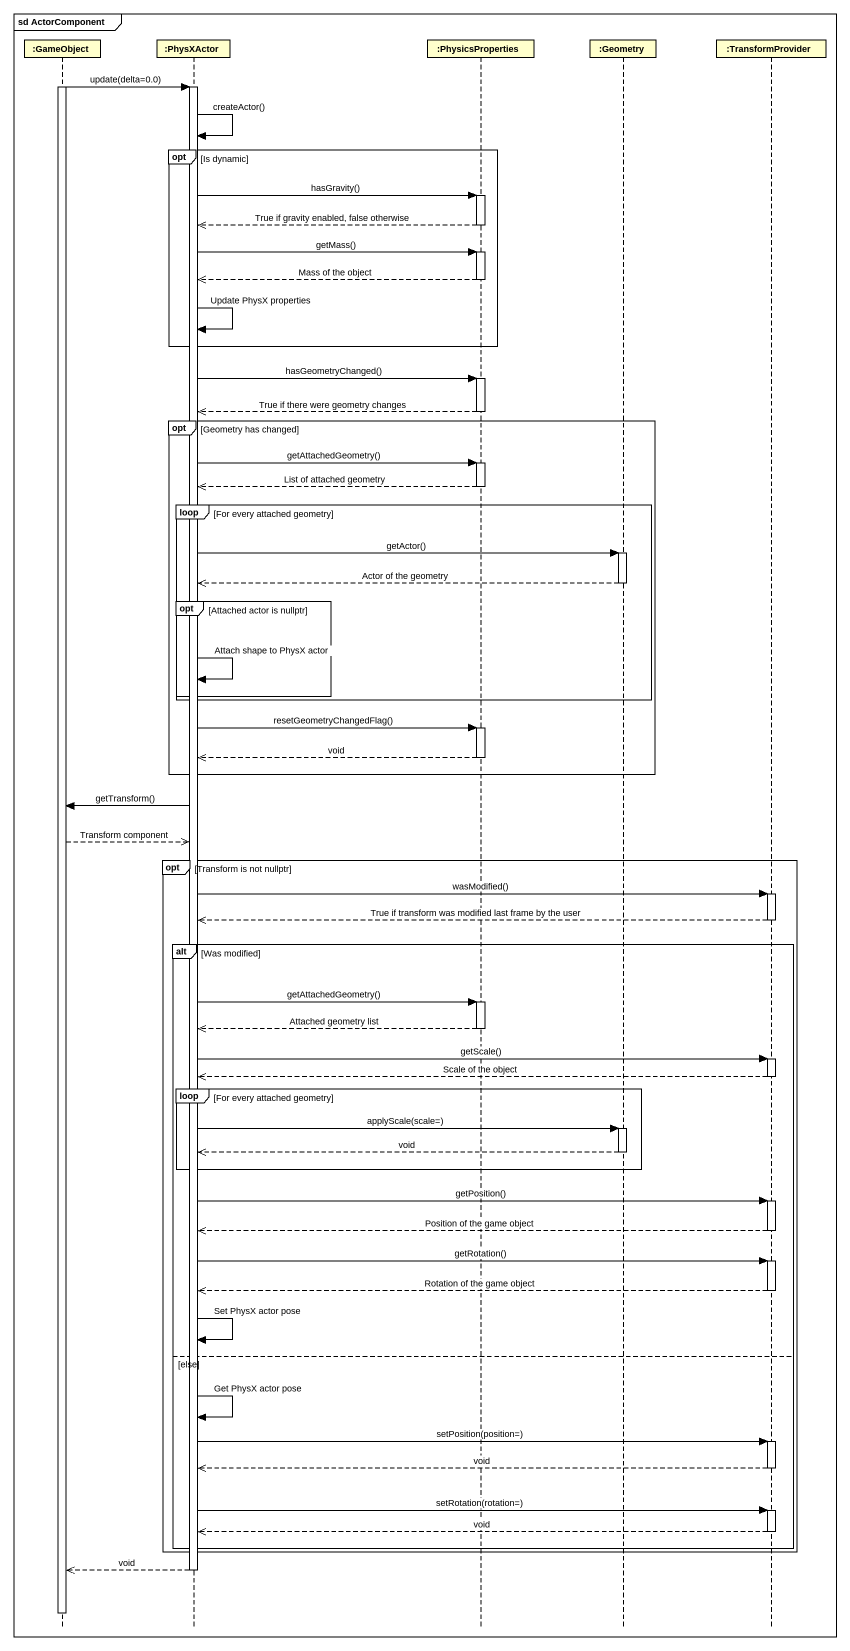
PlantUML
@startuml
mainframe sd ActorComponent
hide footbox
participant ":GameObject" as GameObject
participant ":PhysXActor" as PhysXActor
participant ":PhysicsProperties" as PhysicsProperties
participant ":Geometry" as Geometry
participant ":TransformProvider" as TransformProvider

activate GameObject
GameObject -> PhysXActor : update(delta=0.0)
activate PhysXActor
PhysXActor -> PhysXActor : createActor()
opt Is dynamic
  PhysXActor -> PhysicsProperties : hasGravity()
  activate PhysicsProperties
  PhysicsProperties -->> PhysXActor : True if gravity enabled, false otherwise
  deactivate PhysicsProperties
  PhysXActor -> PhysicsProperties : getMass()
  activate PhysicsProperties
  PhysicsProperties -->> PhysXActor : Mass of the object
  deactivate PhysicsProperties
  PhysXActor -> PhysXActor : Update PhysX properties
end
PhysXActor -> PhysicsProperties : hasGeometryChanged()
activate PhysicsProperties
PhysicsProperties -->> PhysXActor : True if there were geometry changes
deactivate PhysicsProperties
opt Geometry has changed
  PhysXActor -> PhysicsProperties : getAttachedGeometry()
  activate PhysicsProperties
  PhysicsProperties -->> PhysXActor : List of attached geometry
  deactivate PhysicsProperties
  loop For every attached geometry
    PhysXActor -> Geometry : getActor()
    activate Geometry
    Geometry -->> PhysXActor : Actor of the geometry
    deactivate Geometry
    opt Attached actor is nullptr
      PhysXActor -> PhysXActor : Attach shape to PhysX actor
    end
  end
  PhysXActor -> PhysicsProperties : resetGeometryChangedFlag()
  activate PhysicsProperties
  PhysicsProperties -->> PhysXActor : void
  deactivate PhysicsProperties
end
PhysXActor -> GameObject : getTransform()
GameObject -->> PhysXActor : Transform component
opt Transform is not nullptr
  PhysXActor -> TransformProvider : wasModified()
  activate TransformProvider
  TransformProvider -->> PhysXActor : True if transform was modified last frame by the user
  deactivate TransformProvider
  alt Was modified
    PhysXActor -> PhysicsProperties : getAttachedGeometry()
    activate PhysicsProperties
    PhysicsProperties -->> PhysXActor : Attached geometry list
    deactivate PhysicsProperties
    PhysXActor -> TransformProvider : getScale()
    activate TransformProvider
    TransformProvider -->> PhysXActor : Scale of the object
    deactivate TransformProvider
    loop For every attached geometry
      PhysXActor -> Geometry : applyScale(scale=)
      activate Geometry
      Geometry -->> PhysXActor : void
      deactivate Geometry
    end
    PhysXActor -> TransformProvider : getPosition()
    activate TransformProvider
    TransformProvider -->> PhysXActor : Position of the game object
    deactivate TransformProvider
    PhysXActor -> TransformProvider : getRotation()
    activate TransformProvider
    TransformProvider -->> PhysXActor : Rotation of the game object
    deactivate TransformProvider
    PhysXActor -> PhysXActor : Set PhysX actor pose
  else else
    PhysXActor -> PhysXActor : Get PhysX actor pose
    PhysXActor -> TransformProvider : setPosition(position=)
    activate TransformProvider
    TransformProvider -->> PhysXActor : void
    deactivate TransformProvider
    PhysXActor -> TransformProvider : setRotation(rotation=)
    activate TransformProvider
    TransformProvider -->> PhysXActor : void
    deactivate TransformProvider
  end
end
PhysXActor -->> GameObject : void
deactivate PhysXActor
deactivate GameObject
@enduml
